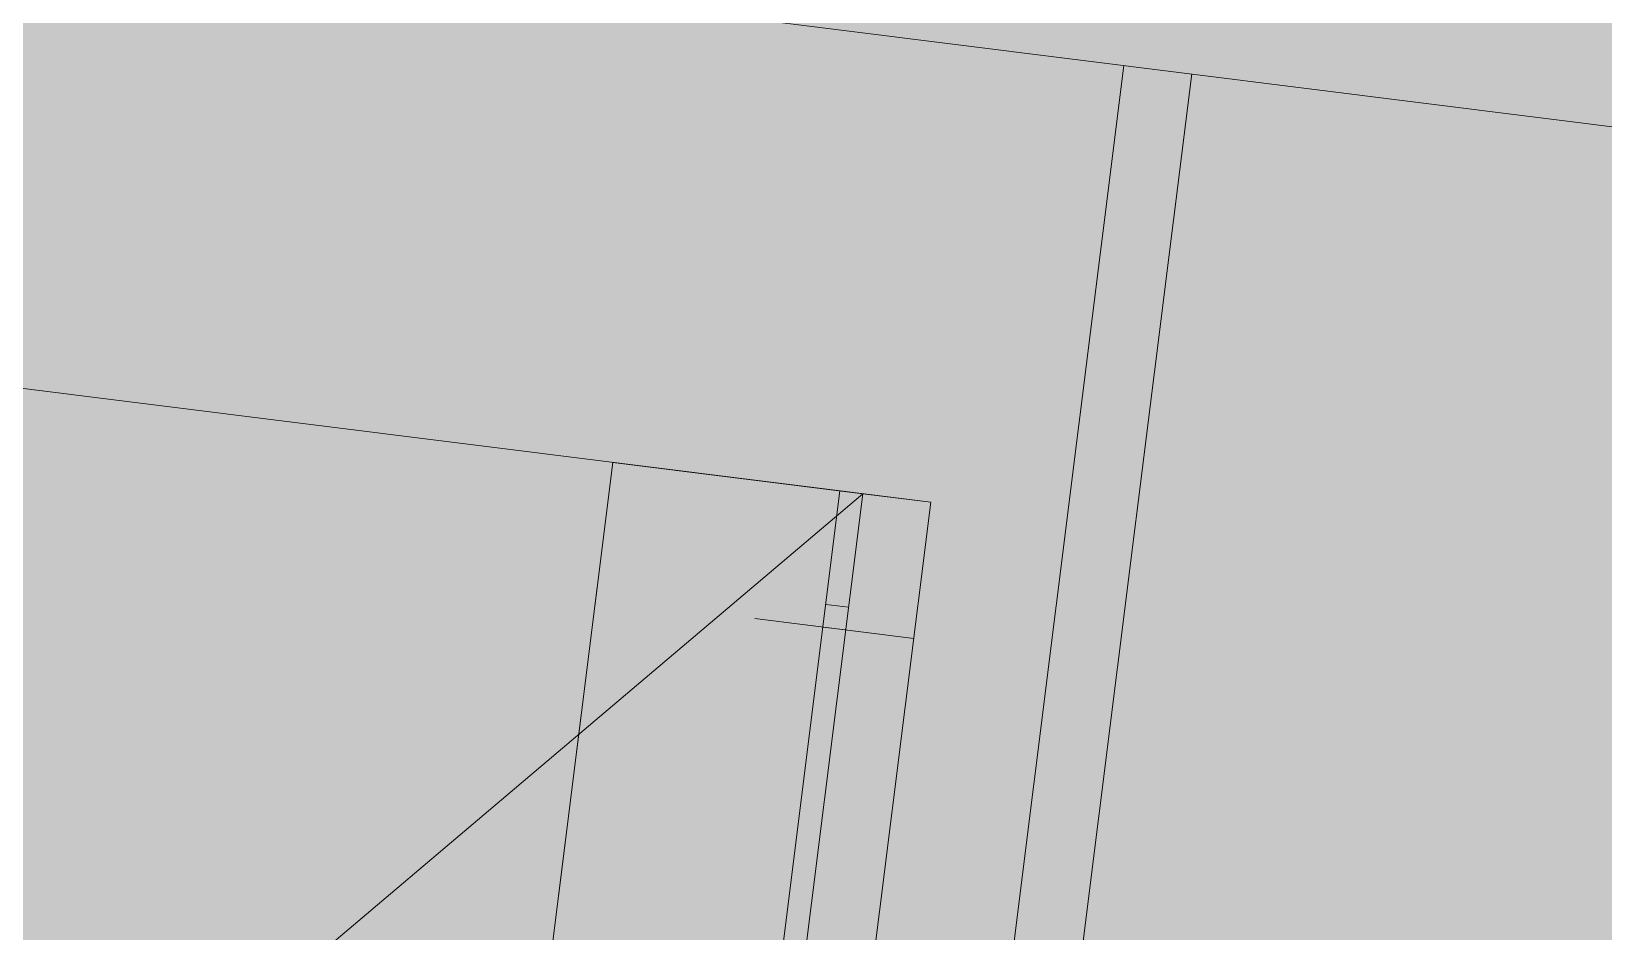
# Model space of a CAD drawing. Header units: metres. Extents: x -4 to 509425, y 7549 to 4732445.
# Drawn here: x 475991.856 to 475992.438, y 4719722.775 to 4719723.109 of the extents above; entities that cross this region are included whole.
import ezdxf

# ---------------------------------------------------------------- set-up
doc = ezdxf.new("R2010")
doc.units = ezdxf.units.M
doc.header["$LTSCALE"] = 0.01
doc.header["$MEASUREMENT"] = 0
doc.layers.get('0').update_dxf_attribs({"lineweight": 0})
doc.layers.add('_SUBESTACIÓN', color=1, linetype='Continuous')
doc.layers.add('SUBESTACION LA VID', color=253, linetype='Continuous')

# ---------------------------------------------------------------- blocks, each defined once
blk = doc.blocks.new('A$Cfff6051d')
at = {"layer": 'SUBESTACION LA VID', "lineweight": 15}
for p, q in [((475992.26052, 4719723.09593), (475992.09939, 4719721.81068)), ((475992.28573, 4719723.09277), (475992.12459, 4719721.80752)), ((475992.15545, 4719722.93846), (475991.89427, 4719720.85518)), ((475992.15859, 4719722.8954), (475992.15019, 4719722.89646)), ((475992.18274, 4719722.88384), (475992.12394, 4719722.89122)), ((475992.15754, 4719722.887), (475992.14914, 4719722.88806))]:
    blk.add_line(p, q, dxfattribs=at)
at = {"layer": 'SUBESTACION LA VID', "lineweight": 0}
blk.add_line((475992.07145, 4719722.94899), (475991.81027, 4719720.86571), dxfattribs=at)
at = {"layer": 'SUBESTACION LA VID', "lineweight": 15}
for points in [[(475994.00779, 4719722.87688), (475991.03408, 4719723.24969), (475990.73077, 4719720.8304), (475993.70449, 4719720.45758), (475994.00779, 4719722.87688)], [(475990.94504, 4719720.97418), (475991.92788, 4719720.85096), (475992.18906, 4719722.93425), (475991.20622, 4719723.05746), (475990.94504, 4719720.97418)], [(475992.07145, 4719722.94899), (475991.81027, 4719720.86571), (475991.90268, 4719720.85412), (475992.16386, 4719722.93741), (475992.07145, 4719722.94899)], [(475992.07145, 4719722.94899), (475991.81027, 4719720.86571), (475991.90268, 4719720.85412), (475992.16386, 4719722.93741), (475992.07145, 4719722.94899)], [(475992.16386, 4719722.93741), (475991.07563, 4719722.01582), (475991.90268, 4719720.85412)], [(475991.90268, 4719720.85412), (475991.92788, 4719720.85096), (475992.18906, 4719722.93425), (475992.16386, 4719722.93741), (475991.90268, 4719720.85412)]]:
    blk.add_lwpolyline(points, dxfattribs=at)

msp = doc.modelspace()

# ---------------------------------------------------------------- hatches: boundary and pattern name
at = {"layer": '_SUBESTACIÓN', "transparency": 33554559}
h = msp.add_hatch(color=1, dxfattribs=at)
h.dxf.hatch_style = 1
h.paths.add_polyline_path([(475968.63988, 4719805.82503), (476089.93862, 4719790.61504), (476078.16862, 4719696.74002), (475956.86864, 4719711.95017)])

# ---------------------------------------------------------------- block references
at = {"linetype": 'Continuous'}
msp.add_blockref('A$Cfff6051d', (0, 0), dxfattribs=at)

doc.saveas('drawing.dxf')
